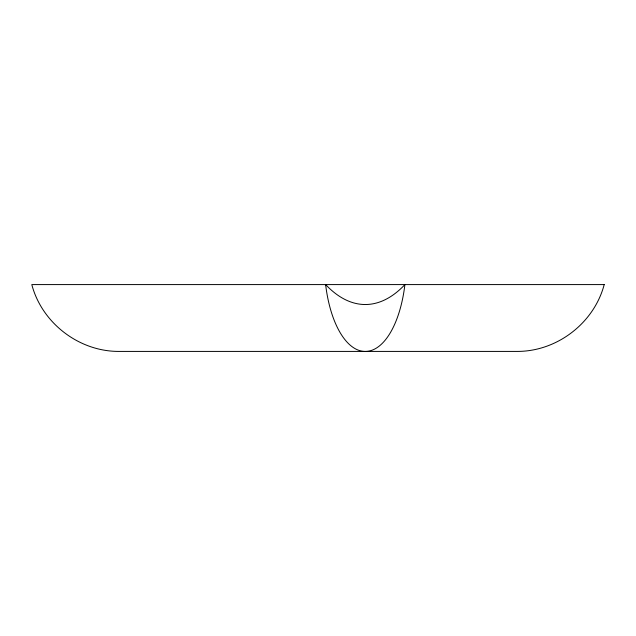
<?xml version="1.0" encoding="UTF-8"?>
<svg xmlns="http://www.w3.org/2000/svg" width="636" height="636" viewBox="0 0 636 636"><rect width="100%" height="100%" fill="white"/><g stroke="black" fill="none" stroke-linecap="round" stroke-linejoin="round"><path stroke-width="0.95" d="M604.2 284.586C594.072 323.072 557.057 351.47 517.291 351.414L118.709 351.414C78.944 351.47 41.928 323.072 31.8 284.586L604.2 284.586M325.656 284.586A197.605 90.543 -90 0 0 404.909 284.586A89.469 40.998 90 0 1 365.287 351.454A89.469 40.998 90 0 1 325.624 284.61"/></g></svg>
